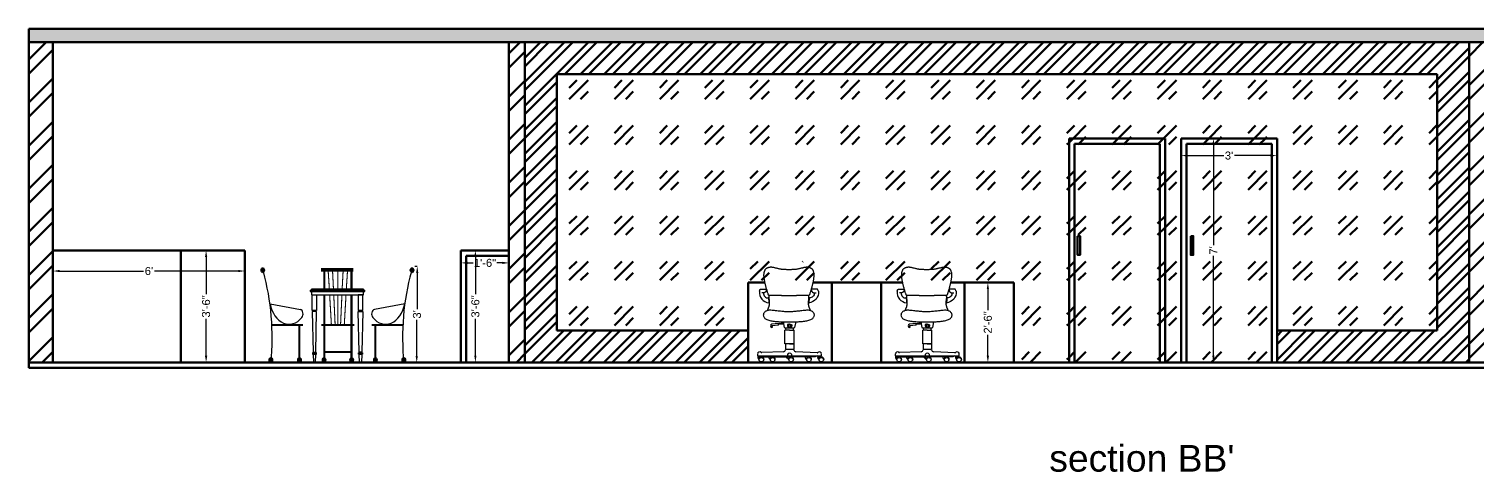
# Model space of a CAD drawing. Header units: inches. Extents: x 2702 to 16065, y 1501 to 3657.
# Drawn here: x 8656 to 9199, y 2440 to 2606 of the extents above; entities that cross this region are included whole.
import ezdxf

# ---------------------------------------------------------------- set-up
doc = ezdxf.new("R2010")
doc.units = ezdxf.units.IN
doc.layers.add('NETMANH', color=44, linetype='Continuous')
doc.styles.get("Standard").update_dxf_attribs({"font": 'arial.ttf'})
doc.dimstyles.new('ISO-25', dxfattribs={"dimtxt": 3, "dimasz": 2.5, "dimexe": 0, "dimexo": 0.625, "dimtad": 0, "dimlunit": 4, "dimtxsty": 'Standard', "dimcen": 2.5, "dimadec": 0, "dimazin": 0, "dimtfac": 1, "dimtmove": 0, "dimatfit": 3, "dimfxl": 1, "dimarcsym": 0})

# ---------------------------------------------------------------- blocks, each defined once
blk = doc.blocks.new('ban750 h700')
for points in [[(-699, 878, 1), (-746, 878, 1)], [(1343, 878, 1), (1296, 878, 1)], [(-587, 24, 1), (-634, 24, 1)], [(-197, 24, 1), (-244, 24, 1)], [(140, 24, 1), (94, 24, 1)], [(517, 24, 1), (471, 24, 1)], [(841, 24, 1), (794, 24, 1)], [(1231, 24, 1), (1184, 24, 1)]]:
    blk.add_hatch(color=256).paths.add_polyline_path(points)
blk.add_line((-45, 495), (15, 495))
at = {"const_width": 20}
for points in [[(-713, 865, -0.13137), (-610, 0)], [(1310, 865, 0.13137), (1207, 0)], [(-622, 559), (-207, 504, -0.647483), (-185, 429, -0.546119), (-622, 559)], [(1219, 559), (804, 504, 0.647483), (782, 429, 0.546119), (1219, 559)]]:
    blk.add_lwpolyline(points, format="xyb", dxfattribs=at)
for points, const_width in [([(517, 882), (77, 882)], 35), ([(119, 700), (119, 900)], 20), ([(172, 882), (189, 700)], 10), ([(232, 882), (245, 700)], 10), ([(305, 700), (305, 882)], 10), ([(378, 882), (364, 700)], 10), ([(438, 882), (421, 700)], 10), ([(492, 700), (492, 900)], 20), ([(119, 357), (119, 645)], 20), ([(193, 645), (217, 357)], 10), ([(249, 645), (268, 357)], 10), ([(305, 357), (305, 645)], 10), ([(361, 645), (342, 357)], 10), ([(417, 645), (393, 357)], 10), ([(492, 357), (492, 645)], 20), ([(-596, 357), (-169, 357)], 20), ([(-221, 357), (-221, 0)], 20), ([(530, 357), (80, 357)], 20), ([(119, 357), (119, 0)], 20), ([(492, 357), (492, 0)], 20), ([(1193, 357), (766, 357)], 20), ([(818, 357), (818, 0)], 20), ([(492, 100), (119, 100)], 20)]:
    blk.add_lwpolyline(points, dxfattribs=dict(const_width=const_width))
for points in [[(-75, 684), (-75, 675), (675, 675), (675, 684), (-75, 684), (-50, 695), (-50, 695), (-50, 695), (-50, 700), (650, 700), (650, 695), (650, 695), (650, 695), (675, 684)], [(-55, 675), (-55, 645), (655, 645), (655, 675)]]:
    blk.add_lwpolyline(points)
for points in [[(-45, 645), (15, 645), (15, 495), (-45, 495)], [(645, 645), (585, 645), (585, 495), (645, 495)], [(3, 98), (15, 485), (-45, 485), (-33, 98)], [(597, 98), (585, 485), (645, 485), (633, 98)], [(13, 91), (-43, 91), (-43, 79), (13, 79)], [(2, 79), (-32, 79), (-30, 0), (0, 0)], [(587, 91), (643, 91), (643, 79), (587, 79)], [(598, 79), (632, 79), (630, 0), (600, 0)]]:
    blk.add_lwpolyline(points, close=True)
for centre in [(-722, 878), (1319, 878), (-610, 24), (-220, 24), (117, 24), (494, 24), (818, 24), (1207, 24)]:
    blk.add_circle(centre, 23.3)
at = {"layer": 'NETMANH'}
blk.add_line((650, 695), (-50, 695), dxfattribs=at)
for points in [[(-35, 495), (5, 495), (5, 485), (-35, 485)], [(635, 495), (595, 495), (595, 485), (635, 485)], [(-29, 98), (-1, 98), (-1, 91), (-29, 91)], [(629, 98), (601, 98), (601, 91), (629, 91)]]:
    blk.add_lwpolyline(points, close=True, dxfattribs=at)
blk = doc.blocks.new('*D177')
at = {"color": 0, "lineweight": -2, "transparency": 16777216}
for p, q in [((8713.71, 2522.83), (8722.51, 2522.83)), ((8722.51, 2520.33), (8722.51, 2506.44)), ((8722.51, 2483.33), (8722.51, 2497.22)), ((8713.71, 2480.83), (8722.51, 2480.83))]:
    blk.add_line(p, q, dxfattribs=at)
at = {"color": 0, "transparency": 16777216}
for points in [[(8722.09, 2520.33), (8722.93, 2520.33), (8722.51, 2522.83)], [(8722.09, 2483.33), (8722.93, 2483.33), (8722.51, 2480.83)]]:
    blk.add_solid(points, dxfattribs=at)
at = {"layer": 'Defpoints', "color": 0, "transparency": 16777216}
for p in [(8713.08, 2522.83), (8713.08, 2480.83), (8722.51, 2480.83)]:
    blk.add_point(p, dxfattribs=at)
at = {"color": 0, "transparency": 16777216, "insert": (8722.51, 2501.83), "char_height": 3, "attachment_point": 5, "rotation": 90}
blk.add_mtext('3\'-6"', dxfattribs=at)
blk = doc.blocks.new('*D178')
at = {"color": 0, "lineweight": -2, "transparency": 16777216}
for p, q in [((8818.71, 2522.83), (8823.48, 2522.83)), ((8823.48, 2520.33), (8823.48, 2506.44)), ((8823.48, 2483.33), (8823.48, 2497.22)), ((8818.71, 2480.83), (8823.48, 2480.83))]:
    blk.add_line(p, q, dxfattribs=at)
at = {"color": 0, "transparency": 16777216}
for points in [[(8823.07, 2520.33), (8823.9, 2520.33), (8823.48, 2522.83)], [(8823.07, 2483.33), (8823.9, 2483.33), (8823.48, 2480.83)]]:
    blk.add_solid(points, dxfattribs=at)
at = {"layer": 'Defpoints', "color": 0, "transparency": 16777216}
for p in [(8818.08, 2522.83), (8818.08, 2480.83), (8823.48, 2480.83)]:
    blk.add_point(p, dxfattribs=at)
at = {"color": 0, "transparency": 16777216, "insert": (8823.48, 2501.83), "char_height": 3, "attachment_point": 5, "rotation": 90}
blk.add_mtext('3\'-6"', dxfattribs=at)
blk = doc.blocks.new('*D179')
at = {"color": 0, "lineweight": -2, "transparency": 16777216}
for p, q in [((8818.08, 2522.2), (8818.08, 2518.15)), ((8836.08, 2522.2), (8836.08, 2518.15)), ((8820.58, 2518.15), (8822.61, 2518.15)), ((8833.58, 2518.15), (8831.55, 2518.15))]:
    blk.add_line(p, q, dxfattribs=at)
at = {"color": 0, "transparency": 16777216}
for points in [[(8820.58, 2518.57), (8820.58, 2517.74), (8818.08, 2518.15)], [(8833.58, 2518.57), (8833.58, 2517.74), (8836.08, 2518.15)]]:
    blk.add_solid(points, dxfattribs=at)
at = {"layer": 'Defpoints', "color": 0, "transparency": 16777216}
for p in [(8818.08, 2522.83), (8836.08, 2522.83), (8836.08, 2518.15)]:
    blk.add_point(p, dxfattribs=at)
at = {"color": 0, "transparency": 16777216, "insert": (8827.08, 2518.15), "char_height": 3, "attachment_point": 5}
blk.add_mtext('1\'-6"', dxfattribs=at)
blk = doc.blocks.new('*D180')
at = {"color": 0, "lineweight": -2, "transparency": 16777216}
for p, q in [((9024.75, 2510.83), (9015.65, 2510.83)), ((9015.65, 2508.33), (9015.65, 2500.46)), ((9015.65, 2483.33), (9015.65, 2491.19)), ((9024.75, 2480.83), (9015.65, 2480.83))]:
    blk.add_line(p, q, dxfattribs=at)
at = {"color": 0, "transparency": 16777216}
for points in [[(9015.23, 2508.33), (9016.06, 2508.33), (9015.65, 2510.83)], [(9015.23, 2483.33), (9016.06, 2483.33), (9015.65, 2480.83)]]:
    blk.add_solid(points, dxfattribs=at)
at = {"layer": 'Defpoints', "color": 0, "transparency": 16777216}
for p in [(9025.38, 2510.83), (9015.65, 2480.83), (9025.38, 2480.83)]:
    blk.add_point(p, dxfattribs=at)
at = {"color": 0, "transparency": 16777216, "insert": (9015.65, 2495.83), "char_height": 3, "attachment_point": 5, "rotation": 90}
blk.add_mtext('2\'-6"', dxfattribs=at)
blk = doc.blocks.new('*D182')
at = {"color": 0, "lineweight": -2, "transparency": 16777216}
for p, q in [((8665.08, 2522.2), (8665.08, 2515.1)), ((8737.08, 2522.2), (8737.08, 2515.1)), ((8667.58, 2515.1), (8699.07, 2515.1)), ((8734.58, 2515.1), (8703.1, 2515.1))]:
    blk.add_line(p, q, dxfattribs=at)
at = {"color": 0, "transparency": 16777216}
for points in [[(8667.58, 2515.52), (8667.58, 2514.69), (8665.08, 2515.1)], [(8734.58, 2515.52), (8734.58, 2514.69), (8737.08, 2515.1)]]:
    blk.add_solid(points, dxfattribs=at)
at = {"layer": 'Defpoints', "color": 0, "transparency": 16777216}
for p in [(8665.08, 2522.83), (8737.08, 2522.83), (8737.08, 2515.1)]:
    blk.add_point(p, dxfattribs=at)
at = {"color": 0, "transparency": 16777216, "insert": (8701.08, 2515.1), "char_height": 3, "attachment_point": 5}
blk.add_mtext("6'", dxfattribs=at)
blk = doc.blocks.new('*D183')
at = {"color": 0, "lineweight": -2, "transparency": 16777216}
for p, q in [((8800.72, 2516.91), (8801.69, 2516.9)), ((8801.67, 2514.4), (8801.59, 2500.85)), ((8801.49, 2483.29), (8801.57, 2496.84)), ((8800.51, 2480.79), (8801.47, 2480.79))]:
    blk.add_line(p, q, dxfattribs=at)
at = {"color": 0, "transparency": 16777216}
for points in [[(8801.26, 2514.4), (8802.09, 2514.4), (8801.69, 2516.9)], [(8801.07, 2483.29), (8801.91, 2483.28), (8801.47, 2480.79)]]:
    blk.add_solid(points, dxfattribs=at)
at = {"layer": 'Defpoints', "color": 0, "transparency": 16777216}
for p in [(8800.1, 2516.91), (8799.88, 2480.8), (8801.47, 2480.79)]:
    blk.add_point(p, dxfattribs=at)
at = {"color": 0, "transparency": 16777216, "insert": (8801.58, 2498.84), "char_height": 3, "attachment_point": 5, "rotation": 89.6588}
blk.add_mtext("3'", dxfattribs=at)
blk = doc.blocks.new('*D187')
at = {"color": 0, "lineweight": -2, "transparency": 16777216}
for p, q in [((9088.71, 2564.83), (9100.23, 2564.83)), ((9100.23, 2562.33), (9100.23, 2524.82)), ((9100.23, 2483.33), (9100.23, 2520.83)), ((9088.71, 2480.83), (9100.23, 2480.83))]:
    blk.add_line(p, q, dxfattribs=at)
at = {"color": 0, "transparency": 16777216}
for points in [[(9099.81, 2562.33), (9100.64, 2562.33), (9100.23, 2564.83)], [(9099.81, 2483.33), (9100.64, 2483.33), (9100.23, 2480.83)]]:
    blk.add_solid(points, dxfattribs=at)
at = {"layer": 'Defpoints', "color": 0, "transparency": 16777216}
for p in [(9088.08, 2564.83), (9088.08, 2480.83), (9100.23, 2480.83)]:
    blk.add_point(p, dxfattribs=at)
at = {"color": 0, "transparency": 16777216, "insert": (9100.23, 2522.83), "char_height": 3, "attachment_point": 5, "rotation": 90}
blk.add_mtext("7'", dxfattribs=at)
blk = doc.blocks.new('*D188')
at = {"color": 0, "lineweight": -2, "transparency": 16777216}
for p, q in [((9088.08, 2564.2), (9088.08, 2558.37)), ((9124.08, 2564.2), (9124.08, 2558.37)), ((9090.58, 2558.37), (9104.08, 2558.37)), ((9121.58, 2558.37), (9108.09, 2558.37))]:
    blk.add_line(p, q, dxfattribs=at)
at = {"color": 0, "transparency": 16777216}
for points in [[(9090.58, 2558.79), (9090.58, 2557.96), (9088.08, 2558.37)], [(9121.58, 2558.79), (9121.58, 2557.96), (9124.08, 2558.37)]]:
    blk.add_solid(points, dxfattribs=at)
at = {"layer": 'Defpoints', "color": 0, "transparency": 16777216}
for p in [(9088.08, 2564.83), (9124.08, 2564.83), (9124.08, 2558.37)]:
    blk.add_point(p, dxfattribs=at)
at = {"color": 0, "transparency": 16777216, "insert": (9106.08, 2558.37), "char_height": 3, "attachment_point": 5}
blk.add_mtext("3'", dxfattribs=at)
blk = doc.blocks.new('office chair back elevation')
at = {"color": 7}
for p, q in [((-1.3, -42.6), (-1.6, -43)), ((-1, -42.2), (-1.3, -42.6)), ((-0.6, -41.8), (-1, -42.2)), ((-0.2, -41.4), (-0.6, -41.8)), ((0.3, -41.1), (-0.2, -41.4)), ((0.9, -40.9), (0.3, -41.1)), ((1.5, -40.6), (0.9, -40.9)), ((2.1, -40.5), (1.5, -40.6)), ((2.9, -40.3), (2.1, -40.5)), ((3.7, -40.2), (2.9, -40.3)), ((4.6, -40.2), (3.7, -40.2)), ((5.5, -40.2), (4.6, -40.2)), ((6.6, -40.3), (5.5, -40.2)), ((7.7, -40.4), (6.6, -40.3)), ((8.9, -40.5), (7.7, -40.4)), ((10.1, -40.6), (8.9, -40.5)), ((11.4, -40.8), (10.1, -40.6)), ((12.6, -41), (11.4, -40.8)), ((13.9, -41.1), (12.6, -41)), ((15, -41.2), (13.9, -41.1)), ((16.2, -41.4), (15, -41.2)), ((17.2, -41.5), (16.2, -41.4)), ((18.3, -41.5), (17.2, -41.5)), ((19.3, -41.6), (18.3, -41.5)), ((20.3, -41.6), (19.3, -41.6)), ((21.2, -41.7), (20.3, -41.6)), ((22.1, -41.7), (21.2, -41.7)), ((23.1, -41.7), (22.1, -41.7)), ((24, -41.7), (23.1, -41.7)), ((24.9, -41.7), (24, -41.7)), ((25.9, -41.6), (24.9, -41.7)), ((26.8, -41.6), (25.9, -41.6)), ((27.8, -41.5), (26.8, -41.6)), ((28.9, -41.5), (27.8, -41.5)), ((30, -41.4), (28.9, -41.5)), ((31.1, -41.2), (30, -41.4)), ((32.3, -41.1), (31.1, -41.2)), ((33.5, -41), (32.3, -41.1)), ((34.7, -40.8), (33.5, -41)), ((36, -40.6), (34.7, -40.8)), ((37.2, -40.5), (36, -40.6)), ((38.4, -40.4), (37.2, -40.5)), ((39.5, -40.3), (38.4, -40.4)), ((40.6, -40.2), (39.5, -40.3)), ((41.6, -40.2), (40.6, -40.2)), ((42.5, -40.2), (41.6, -40.2)), ((43.3, -40.3), (42.5, -40.2)), ((44, -40.5), (43.3, -40.3)), ((44.7, -40.6), (44, -40.5)), ((45.3, -40.9), (44.7, -40.6)), ((45.8, -41.1), (45.3, -40.9)), ((46.3, -41.4), (45.8, -41.1)), ((46.7, -41.8), (46.3, -41.4)), ((47.1, -42.2), (46.7, -41.8)), ((47.5, -42.6), (47.1, -42.2)), ((47.7, -43), (47.5, -42.6)), ((-2, -44.5), (-2.1, -45)), ((-2.1, -45), (-2, -45.6)), ((-1.8, -43.5), (-2, -44)), ((-2, -44), (-2, -44.5)), ((-2, -45.6), (-1.9, -46.1)), ((-1.9, -46.1), (-1.6, -46.6)), ((-1.6, -43), (-1.8, -43.5)), ((-1.6, -46.6), (-1.3, -47.1)), ((-1.3, -47.1), (-0.9, -47.6)), ((-0.9, -47.6), (-0.5, -48.1)), ((-0.5, -48.1), (0.1, -48.5)), ((0.1, -48.5), (0.8, -48.9)), ((0.8, -48.9), (1.5, -49.3)), ((1.5, -49.3), (2.4, -49.6)), ((2.4, -49.6), (3.3, -49.9)), ((3.3, -49.9), (4.3, -50.2)), ((4.3, -50.2), (5.3, -50.4)), ((5.3, -50.4), (6.3, -50.6)), ((6.3, -50.6), (7.4, -50.8)), ((7.4, -50.8), (8.5, -51)), ((8.5, -51), (9.6, -51.1)), ((9.6, -51.1), (10.6, -51.2)), ((10.6, -51.2), (11.7, -51.3)), ((11.7, -51.3), (12.7, -51.3)), ((12.7, -51.3), (13.7, -51.4)), ((18.1, -53), (12.8, -53.5)), ((18.2, -53.7), (13, -54.2)), ((13.7, -51.4), (14.7, -51.4)), ((14.7, -51.4), (15.7, -51.4)), ((15.7, -51.4), (16.6, -51.5)), ((16.6, -51.5), (17.5, -51.5)), ((17.5, -51.5), (18.3, -51.5)), ((18.3, -51.5), (19.2, -51.5)), ((19.2, -51.5), (20, -51.5)), ((20, -51.5), (20.8, -51.5)), ((20.8, -51.5), (21.5, -51.5)), ((21.5, -51.5), (22.3, -51.5)), ((22.3, -51.5), (23.1, -51.5)), ((23, -54.5), (23, -57.2)), ((23.1, -51.5), (23.8, -51.5)), ((23.8, -51.5), (24.6, -51.5)), ((24.6, -51.5), (25.4, -51.5)), ((24.7, -54.5), (24.7, -57.2)), ((25.4, -51.5), (26.2, -51.5)), ((26.2, -51.5), (27, -51.5)), ((27, -51.5), (27.8, -51.5)), ((27.8, -51.5), (28.6, -51.5)), ((28.6, -51.5), (29.5, -51.5)), ((29.5, -51.5), (30.5, -51.4)), ((30.5, -51.4), (31.4, -51.4)), ((31.4, -51.4), (32.4, -51.4)), ((32.4, -51.4), (33.4, -51.3)), ((33.4, -51.3), (34.5, -51.3)), ((34.5, -51.3), (35.5, -51.2)), ((35.5, -51.2), (36.6, -51.1)), ((36.6, -51.1), (37.6, -51)), ((37.6, -51), (38.7, -50.8)), ((38.7, -50.8), (39.8, -50.6)), ((39.8, -50.6), (40.8, -50.4)), ((40.8, -50.4), (41.9, -50.2)), ((41.9, -50.2), (42.8, -49.9)), ((42.8, -49.9), (43.7, -49.6)), ((43.7, -49.6), (44.6, -49.3)), ((44.6, -49.3), (45.4, -48.9)), ((45.4, -48.9), (46, -48.5)), ((46, -48.5), (46.6, -48.1)), ((46.6, -48.1), (47.1, -47.6)), ((47.1, -47.6), (47.5, -47.1)), ((47.5, -47.1), (47.8, -46.6)), ((47.9, -43.5), (47.7, -43)), ((47.8, -46.6), (48, -46.1)), ((48.1, -44), (47.9, -43.5)), ((48, -46.1), (48.1, -45.6)), ((48.2, -44.5), (48.1, -44)), ((48.1, -45.6), (48.2, -45)), ((48.2, -45), (48.2, -44.5)), ((23.8, -59.6), (19.3, -59.6)), ((19.3, -73.2), (19.3, -59.6)), ((23.8, -59.6), (28.4, -59.6)), ((28.4, -73.2), (28.4, -59.6)), ((-7.7, -83.2), (-7.7, -85.1)), ((-7.7, -85.1), (23.8, -85.1)), ((-6.4, -86), (-6.4, -85.1)), ((-5.2, -86), (-5.2, -85.1)), ((17.7, -81), (-3.5, -81.8)), ((23.8, -73.2), (19.3, -73.2)), ((19.7, -73.2), (19.7, -78.9)), ((22.9, -85.1), (22.9, -86)), ((23.8, -73.2), (28.4, -73.2)), ((27.5, -73.2), (23.8, -73.2)), ((26.7, -86.5), (26.7, -85.1)), ((27.4, -78.9), (27.9, -78.9)), ((27.9, -73.2), (27.9, -78.9)), ((50.9, -82), (30.1, -81)), ((52.5, -86), (52.5, -85.1)), ((55.3, -85.1), (55.3, -83.2)), ((-7.6, -86), (-7.2, -86)), ((-7.2, -86), (-4.1, -86)), ((-4.1, -86), (-4.1, -86.1)), ((-1.3, -88.8), (-1.8, -88.8)), ((6.7, -86.1), (6.7, -85.9)), ((9.2, -88.8), (9.8, -88.8)), ((22.2, -86), (21.7, -86)), ((27.5, -88.8), (28, -88.8)), ((44.9, -88.8), (45.5, -88.8)), ((51.4, -86), (51.8, -86)), ((57.7, -88.8), (57.2, -88.8))]:
    blk.add_line(p, q, dxfattribs=at)
for points in [[(3.7, -25.8), (3.5, -25.7), (3.4, -25.5), (3.2, -25.3), (3.1, -25.1), (3, -24.9), (2.9, -24.6), (2.7, -24.2), (2.6, -23.8), (2.4, -23.3), (2.2, -22.7), (2, -22), (1.8, -21.4), (1.6, -20.6), (1.4, -19.9), (1.2, -19.1), (0.9, -18.4), (0.7, -17.6), (0.5, -16.9), (0.4, -16.2), (0.2, -15.5), (0, -14.8), (-0.1, -14.1), (-0.3, -13.4), (-0.4, -12.7), (-0.6, -12.1), (-0.7, -11.4), (-0.8, -10.8), (-0.9, -10.1), (-1, -9.5), (-1.1, -8.9), (-1.2, -8.3), (-1.3, -7.7), (-1.3, -7.1), (-1.4, -6.6), (-1.4, -6), (-1.4, -5.4), (-1.4, -4.9), (-1.3, -4.4), (-1.3, -3.9), (-1.2, -3.5), (-1.1, -3), (-1.1, -2.6), (-0.9, -2.2), (-0.8, -1.8), (-0.7, -1.5), (-0.6, -1.2), (-0.5, -0.9), (-0.3, -0.6), (-0.2, -0.3), (-0.1, -0.1), (0.1, 0.1), (0.2, 0.3), (0.3, 0.5), (0.5, 0.6), (0.7, 0.8), (0.9, 1), (1.1, 1.1), (1.3, 1.3), (1.5, 1.4), (1.8, 1.6), (2.1, 1.7), (2.4, 1.8), (2.7, 1.9), (3, 2), (3.3, 2.1), (3.6, 2.2), (4, 2.3), (4.3, 2.3), (4.6, 2.3), (5, 2.4), (5.3, 2.4), (5.7, 2.4), (6.1, 2.4), (6.4, 2.3), (6.8, 2.3), (7.2, 2.2), (7.6, 2.2), (8, 2.1), (8.5, 2), (9, 1.9), (9.5, 1.7), (10.1, 1.6), (10.7, 1.5), (11.4, 1.3), (12, 1.2), (12.6, 1), (13.3, 0.9), (13.9, 0.7), (14.5, 0.6), (15.1, 0.5), (15.6, 0.4), (16.2, 0.4), (16.7, 0.3), (17.2, 0.3), (17.8, 0.2), (18.3, 0.2), (18.9, 0.1), (19.5, 0.1), (20.1, 0.1), (20.7, 0), (21.3, 0), (21.9, 0), (22.5, 0), (23.2, 0), (23.8, 0), (24.4, 0), (25, 0), (25.6, 0), (26.2, 0.1), (26.8, 0.1), (27.4, 0.1), (28, 0.2), (28.5, 0.2), (29.1, 0.3), (29.6, 0.3), (30.1, 0.4), (30.7, 0.4), (31.2, 0.5), (31.8, 0.6), (32.4, 0.7), (33, 0.9), (33.7, 1), (34.3, 1.2), (34.9, 1.3), (35.6, 1.5), (36.2, 1.6), (36.8, 1.7), (37.3, 1.9), (37.8, 2), (38.3, 2.1), (38.7, 2.2), (39.1, 2.2), (39.5, 2.3), (39.9, 2.3), (40.3, 2.4), (40.6, 2.4), (41, 2.4), (41.3, 2.4), (41.7, 2.3), (42, 2.3), (42.4, 2.3), (42.7, 2.2), (43, 2.1), (43.3, 2), (43.6, 1.9), (43.9, 1.8), (44.2, 1.7), (44.5, 1.6), (44.8, 1.4), (45, 1.3), (45.2, 1.1), (45.4, 1), (45.6, 0.8), (45.8, 0.6), (46, 0.5), (46.1, 0.3), (46.2, 0.1), (46.4, -0.1), (46.5, -0.3), (46.6, -0.6), (46.8, -0.9), (46.9, -1.2), (47, -1.5), (47.1, -1.8), (47.3, -2.2), (47.4, -2.6), (47.5, -3), (47.5, -3.5), (47.6, -3.9), (47.6, -4.4), (47.7, -4.9), (47.7, -5.4), (47.7, -6), (47.7, -6.6), (47.6, -7.1), (47.6, -7.7), (47.5, -8.3), (47.4, -8.9), (47.3, -9.5), (47.2, -10.1), (47.1, -10.8), (47, -11.4), (46.9, -12.1), (46.7, -12.7), (46.6, -13.4), (46.4, -14.1), (46.3, -14.8), (46.1, -15.5), (45.9, -16.2), (45.8, -16.9), (45.6, -17.6), (45.4, -18.4), (45.2, -19.1), (44.9, -19.9), (44.7, -20.6), (44.5, -21.4), (44.3, -22), (44.1, -22.7), (43.9, -23.3), (43.7, -23.8), (43.6, -24.2), (43.4, -24.6), (43.3, -24.9), (43.2, -25.1), (43.1, -25.3), (42.9, -25.5), (42.8, -25.7), (42.6, -25.8)], [(-5.9, -21.5), (-5.7, -21), (-5.6, -20.6), (-5.4, -20.2), (-5.3, -20), (-5.2, -19.8), (-5.1, -19.7), (-5, -19.6), (-5, -19.5), (-4.9, -19.4), (-4.8, -19.4), (-4.7, -19.4), (-4.5, -19.3), (-4.3, -19.3), (-4.1, -19.3), (-3.9, -19.3), (-3.6, -19.3), (-3.2, -19.3), (-2.8, -19.3), (-2.4, -19.3), (-1.9, -19.3), (-1.5, -19.3), (-1, -19.3), (-0.6, -19.4), (-0.3, -19.4), (0, -19.4), (0.3, -19.4), (0.5, -19.5), (0.6, -19.5), (0.7, -19.6), (0.8, -19.6), (0.9, -19.7), (0.9, -19.8), (1, -19.8), (1, -19.9), (1, -20), (1, -20.1), (1, -20.2), (1, -20.4), (1, -20.5), (0.9, -20.7), (0.9, -20.8), (0.8, -21), (0.7, -21.2), (0.7, -21.4), (0.6, -21.5), (0.5, -21.7), (0.4, -21.9), (0.2, -22.1), (0.1, -22.2), (0, -22.3), (-0.1, -22.4), (-0.3, -22.5), (-0.4, -22.6), (-0.6, -22.7), (-0.7, -22.8), (-0.9, -22.8), (-1.1, -22.9), (-1.3, -23), (-1.5, -23.1), (-1.8, -23.1), (-2.1, -23.1), (-2.5, -23.1), (-3, -23.1), (-3.6, -23)], [(44.4, -40.4), (44.3, -40), (44.1, -39.7), (44, -39.3), (43.9, -39), (43.7, -38.6), (43.6, -38.3), (43.5, -38.1), (43.4, -37.8), (43.3, -37.6), (43.2, -37.4), (43.2, -37.3), (43.1, -37.1), (43.1, -37), (43.1, -36.9), (43, -36.8), (43, -36.7), (43, -36.6), (42.9, -36.5), (42.9, -36.4), (42.9, -36.3), (42.9, -36.2), (42.8, -36.2), (42.8, -36.1), (42.8, -36), (42.8, -35.9), (42.8, -35.8), (42.7, -35.7), (42.7, -35.7), (42.7, -35.6), (42.7, -35.5), (42.7, -35.4), (42.6, -35.4), (42.6, -35.3), (42.6, -35.2), (42.6, -35.1), (42.6, -35.1), (42.6, -35), (42.6, -34.9), (42.6, -34.9), (42.5, -34.8), (42.5, -34.7), (42.5, -34.7), (42.5, -34.6), (42.5, -34.5), (42.5, -34.5), (42.5, -34.4), (42.5, -34.4), (42.5, -34.3), (42.5, -34.2), (42.5, -34.2), (42.5, -34.1), (42.5, -34), (42.5, -34), (42.4, -33.9), (42.4, -33.9), (42.4, -33.8), (42.4, -33.8), (42.4, -33.7), (42.4, -33.6), (42.4, -33.6), (42.4, -33.5), (42.4, -33.5), (42.4, -33.4), (42.4, -33.3), (42.4, -33.3), (42.4, -33.2), (42.4, -33.2), (42.4, -33.1), (42.4, -33.1), (42.4, -33), (42.4, -33), (42.4, -32.9), (42.4, -32.8), (42.4, -32.8), (42.4, -32.7), (42.4, -32.7), (42.4, -32.6), (42.4, -32.6), (42.4, -32.5), (42.4, -32.5), (42.4, -32.4), (42.4, -32.4), (42.4, -32.3), (42.4, -32.2), (42.4, -32.2), (42.4, -32.1), (42.4, -32.1), (42.4, -32), (42.5, -32), (42.5, -31.9), (42.5, -31.9), (42.5, -31.8), (42.5, -31.8), (42.5, -31.7), (42.5, -31.7), (42.5, -31.6), (42.5, -31.6), (42.5, -31.5), (42.5, -31.5), (42.5, -31.4), (42.5, -31.4), (42.5, -31.3), (42.5, -31.3), (42.5, -31.2), (42.5, -31.2), (42.5, -31.1), (42.5, -31.1), (42.5, -31), (42.5, -31), (42.5, -30.9), (42.6, -30.9), (42.6, -30.8), (42.6, -30.8), (42.6, -30.7), (42.6, -30.7), (42.6, -30.6), (42.6, -30.6), (42.6, -30.5), (42.6, -30.5), (42.6, -30.4), (42.6, -30.4), (42.6, -30.3), (42.6, -30.3), (42.6, -30.2), (42.6, -30.2), (42.6, -30.1), (42.6, -30.1), (42.7, -30.1), (42.7, -30), (42.7, -30), (42.7, -29.9), (42.7, -29.9), (42.7, -29.8), (42.7, -29.8), (42.7, -29.7), (42.7, -29.7), (42.7, -29.7), (42.7, -29.6), (42.7, -29.6), (42.7, -29.5), (42.7, -29.5), (42.7, -29.4), (42.7, -29.4), (42.7, -29.3), (42.8, -29.3), (42.8, -29.3), (42.8, -29.2), (42.8, -29.2), (42.8, -29.1), (42.8, -29.1), (42.8, -29), (42.8, -29), (42.8, -29), (42.8, -28.9), (42.8, -28.9), (42.8, -28.8), (42.8, -28.8), (42.8, -28.8), (42.8, -28.7), (42.8, -28.7), (42.8, -28.6), (42.8, -28.6), (42.8, -28.6), (42.8, -28.5), (42.8, -28.5), (42.9, -28.4), (42.9, -28.4), (42.9, -28.4), (42.9, -28.3), (42.9, -28.3), (42.9, -28.3), (42.9, -28.2), (42.9, -28.2), (42.9, -28.1), (42.9, -28.1), (42.9, -28.1), (42.9, -28), (42.9, -28), (42.9, -28), (42.9, -27.9), (42.9, -27.9), (42.9, -27.8), (42.9, -27.8), (42.9, -27.8), (42.9, -27.7), (42.9, -27.7), (42.9, -27.7), (42.9, -27.6), (42.9, -27.6), (42.9, -27.6), (42.9, -27.5), (42.9, -27.5), (42.9, -27.5), (42.9, -27.4), (42.9, -27.4), (42.9, -27.4), (42.9, -27.3), (42.9, -27.3), (42.9, -27.3), (42.9, -27.2), (42.9, -27.2), (42.9, -27.2), (42.9, -27.2), (42.9, -27.1), (42.9, -27.1), (42.9, -27.1), (42.9, -27), (42.9, -27), (42.9, -27), (42.9, -26.9), (42.9, -26.9), (42.9, -26.9), (42.9, -26.9), (42.9, -26.8), (42.9, -26.8), (42.9, -26.8), (42.9, -26.8), (42.9, -26.7), (42.9, -26.7), (42.9, -26.7), (42.8, -26.7), (42.8, -26.6), (42.8, -26.6), (42.8, -26.6), (42.8, -26.6), (42.8, -26.5), (42.8, -26.5), (42.8, -26.5), (42.8, -26.5), (42.8, -26.4), (42.8, -26.4), (42.8, -26.4), (42.8, -26.4), (42.8, -26.4), (42.8, -26.3), (42.8, -26.3), (42.8, -26.3), (42.8, -26.3), (42.8, -26.3), (42.8, -26.2), (42.8, -26.2), (42.8, -26.2), (42.8, -26.2), (42.8, -26.2), (42.8, -26.2), (42.8, -26.1), (42.8, -26.1), (42.8, -26.1), (42.8, -26.1), (42.7, -26.1), (42.7, -26.1), (42.7, -26.1), (42.7, -26), (42.7, -26), (42.7, -26), (42.7, -26), (42.7, -26), (42.7, -26), (42.7, -26), (42.7, -26), (42.7, -25.9), (42.7, -25.9), (42.7, -25.9), (42.7, -25.9), (42.7, -25.9), (42.7, -25.9), (42.7, -25.9), (42.7, -25.9), (42.7, -25.9), (42.6, -25.9), (42.6, -25.9), (42.6, -25.9), (42.6, -25.8), (42.6, -25.8), (42.6, -25.8), (42.6, -25.8), (42.6, -25.8), (42.6, -25.8), (42.5, -25.8), (42.5, -25.8), (42.5, -25.8), (42.5, -25.8), (42.5, -25.8), (42.5, -25.8), (42.4, -25.8), (42.4, -25.8), (42.4, -25.8), (42.4, -25.8), (42.4, -25.8), (42.3, -25.8), (42.3, -25.8), (42.3, -25.8), (42.3, -25.8), (42.2, -25.7), (42.2, -25.7), (42.2, -25.7), (42.1, -25.7), (42.1, -25.7), (42.1, -25.7), (42, -25.7), (42, -25.7), (42, -25.7), (41.9, -25.7), (41.9, -25.7), (41.8, -25.7), (41.8, -25.7), (41.8, -25.7), (41.7, -25.7), (41.7, -25.7), (41.6, -25.7), (41.6, -25.7), (41.5, -25.7), (41.5, -25.7), (41.4, -25.7), (41.4, -25.7), (41.3, -25.7), (41.2, -25.7), (41.2, -25.7), (41.1, -25.7), (41.1, -25.7), (41, -25.7), (40.9, -25.7), (40.9, -25.7), (40.8, -25.7), (40.7, -25.7), (40.7, -25.7), (40.6, -25.7), (40.5, -25.7), (40.4, -25.7), (40.4, -25.7), (40.3, -25.7), (40.2, -25.7), (40.1, -25.7), (40, -25.6), (39.9, -25.6), (39.9, -25.6), (39.8, -25.6), (39.7, -25.6), (39.6, -25.6), (39.5, -25.6), (39.4, -25.6), (39.3, -25.6), (39.2, -25.6), (39.1, -25.6), (39, -25.6), (38.9, -25.6), (38.8, -25.6), (38.7, -25.6), (38.6, -25.6), (38.5, -25.6), (38.4, -25.6), (38.3, -25.6), (38.2, -25.6), (38.1, -25.6), (38, -25.6), (37.8, -25.6), (37.7, -25.6), (37.6, -25.6), (37.5, -25.6), (37.4, -25.6), (37.3, -25.6), (37.1, -25.6), (37, -25.6), (36.9, -25.6), (36.8, -25.6), (36.6, -25.6), (36.5, -25.6), (36.4, -25.6), (36.3, -25.6), (36.1, -25.6), (36, -25.7), (35.9, -25.7), (35.7, -25.7), (35.6, -25.7), (35.4, -25.7), (35.3, -25.7), (35.2, -25.7), (35, -25.7), (34.9, -25.7), (34.7, -25.7), (34.6, -25.7), (34.4, -25.7), (34.3, -25.7), (34.1, -25.7), (34, -25.7), (33.8, -25.7), (33.7, -25.7), (33.5, -25.7), (33.4, -25.7), (33.2, -25.7), (33.1, -25.8), (32.9, -25.8), (32.7, -25.8), (32.6, -25.8), (32.4, -25.8), (32.2, -25.8), (32.1, -25.8), (31.9, -25.8), (31.7, -25.8), (31.6, -25.8), (31.4, -25.8), (31.2, -25.8), (31, -25.8), (30.9, -25.8), (30.7, -25.8), (30.5, -25.8), (30.3, -25.9), (30.1, -25.9), (29.9, -25.9), (29.7, -25.9), (29.5, -25.9), (29.4, -25.9), (29.2, -25.9), (29, -25.9), (28.8, -25.9), (28.6, -25.9), (28.4, -25.9), (28.2, -25.9), (27.9, -25.9), (27.7, -25.9), (27.5, -25.9), (27.3, -25.9), (27.1, -25.9), (26.9, -25.9), (26.7, -25.9), (26.4, -25.9), (26.2, -25.9), (26, -25.9), (25.8, -25.9), (25.5, -25.9), (25.3, -25.9), (25.1, -25.9), (24.8, -25.9), (24.6, -25.9), (24.4, -25.9), (24.1, -25.9), (23.9, -25.9), (23.6, -25.9), (23.4, -25.9), (23.1, -25.9), (22.9, -25.9), (22.7, -25.9), (22.4, -25.9), (22.2, -25.9), (21.9, -25.9), (21.7, -25.9), (21.4, -25.9), (21.2, -25.9), (21, -25.9), (20.7, -25.9), (20.5, -25.9), (20.3, -25.9), (20.1, -25.9), (19.8, -25.9), (19.6, -25.9), (19.4, -25.9), (19.2, -25.9), (19, -25.9), (18.7, -25.9), (18.5, -25.9), (18.3, -25.9), (18.1, -25.9), (17.9, -25.9), (17.7, -25.9), (17.5, -25.9), (17.3, -25.9), (17.1, -25.9), (16.9, -25.9), (16.7, -25.9), (16.5, -25.9), (16.3, -25.9), (16.1, -25.9), (16, -25.9), (15.8, -25.8), (15.6, -25.8), (15.4, -25.8), (15.2, -25.8), (15.1, -25.8), (14.9, -25.8), (14.7, -25.8), (14.5, -25.8), (14.4, -25.8), (14.2, -25.8), (14, -25.8), (13.9, -25.8), (13.7, -25.8), (13.5, -25.8), (13.4, -25.8), (13.2, -25.8), (13, -25.7), (12.9, -25.7), (12.7, -25.7), (12.6, -25.7), (12.4, -25.7), (12.3, -25.7), (12.1, -25.7), (12, -25.7), (11.8, -25.7), (11.7, -25.7), (11.5, -25.7), (11.4, -25.7), (11.2, -25.7), (11.1, -25.7), (11, -25.7), (10.8, -25.7), (10.7, -25.7), (10.5, -25.7), (10.4, -25.7), (10.3, -25.7), (10.1, -25.6), (10, -25.6), (9.9, -25.6), (9.8, -25.6), (9.6, -25.6), (9.5, -25.6), (9.4, -25.6), (9.3, -25.6), (9.1, -25.6), (9, -25.6), (8.9, -25.6), (8.8, -25.6), (8.7, -25.6), (8.5, -25.6), (8.4, -25.6), (8.3, -25.6), (8.2, -25.6), (8.1, -25.6), (8, -25.6), (7.9, -25.6), (7.8, -25.6), (7.7, -25.6), (7.6, -25.6), (7.4, -25.6), (7.3, -25.6), (7.2, -25.6), (7.1, -25.6), (7.1, -25.6), (7, -25.6), (6.9, -25.6), (6.8, -25.6), (6.7, -25.6), (6.6, -25.6), (6.5, -25.6), (6.4, -25.6), (6.3, -25.6), (6.2, -25.6), (6.2, -25.7), (6.1, -25.7), (6, -25.7), (5.9, -25.7), (5.8, -25.7), (5.8, -25.7), (5.7, -25.7), (5.6, -25.7), (5.5, -25.7), (5.5, -25.7), (5.4, -25.7), (5.3, -25.7), (5.3, -25.7), (5.2, -25.7), (5.1, -25.7), (5.1, -25.7), (5, -25.7), (5, -25.7), (4.9, -25.7), (4.8, -25.7), (4.8, -25.7), (4.7, -25.7), (4.7, -25.7), (4.6, -25.7), (4.6, -25.7), (4.5, -25.7), (4.5, -25.7), (4.5, -25.7), (4.4, -25.7), (4.4, -25.7), (4.3, -25.7), (4.3, -25.7), (4.3, -25.7), (4.2, -25.7), (4.2, -25.7), (4.2, -25.7), (4.1, -25.7), (4.1, -25.7), (4.1, -25.7), (4, -25.7), (4, -25.8), (4, -25.8), (4, -25.8), (3.9, -25.8), (3.9, -25.8), (3.9, -25.8), (3.9, -25.8), (3.8, -25.8), (3.8, -25.8), (3.8, -25.8), (3.8, -25.8), (3.8, -25.8), (3.8, -25.8), (3.7, -25.8), (3.7, -25.8), (3.7, -25.8), (3.7, -25.8), (3.7, -25.8), (3.7, -25.8), (3.7, -25.8), (3.7, -25.8), (3.6, -25.9), (3.6, -25.9), (3.6, -25.9), (3.6, -25.9), (3.6, -25.9), (3.6, -25.9), (3.6, -25.9), (3.6, -25.9), (3.6, -25.9), (3.6, -25.9), (3.6, -25.9), (3.6, -25.9), (3.6, -26), (3.6, -26), (3.5, -26), (3.5, -26), (3.5, -26), (3.5, -26), (3.5, -26), (3.5, -26), (3.5, -26.1), (3.5, -26.1), (3.5, -26.1), (3.5, -26.1), (3.5, -26.1), (3.5, -26.1), (3.5, -26.1), (3.5, -26.2), (3.5, -26.2), (3.5, -26.2), (3.5, -26.2), (3.5, -26.2), (3.5, -26.2), (3.5, -26.3), (3.5, -26.3), (3.5, -26.3), (3.5, -26.3), (3.5, -26.3), (3.5, -26.4), (3.5, -26.4), (3.5, -26.4), (3.4, -26.4), (3.4, -26.4), (3.4, -26.5), (3.4, -26.5), (3.4, -26.5), (3.4, -26.5), (3.4, -26.6), (3.4, -26.6), (3.4, -26.6), (3.4, -26.6), (3.4, -26.7), (3.4, -26.7), (3.4, -26.7), (3.4, -26.7), (3.4, -26.8), (3.4, -26.8), (3.4, -26.8), (3.4, -26.8), (3.4, -26.9), (3.4, -26.9), (3.4, -26.9), (3.4, -26.9), (3.4, -27), (3.4, -27), (3.4, -27), (3.4, -27.1), (3.4, -27.1), (3.4, -27.1), (3.4, -27.2), (3.4, -27.2), (3.4, -27.2), (3.4, -27.2), (3.4, -27.3), (3.4, -27.3), (3.4, -27.3), (3.4, -27.4), (3.4, -27.4), (3.4, -27.4), (3.4, -27.5), (3.4, -27.5), (3.4, -27.5), (3.4, -27.6), (3.4, -27.6), (3.4, -27.6), (3.4, -27.7), (3.4, -27.7), (3.4, -27.7), (3.4, -27.8), (3.4, -27.8), (3.4, -27.8), (3.4, -27.9), (3.4, -27.9), (3.4, -28), (3.4, -28), (3.4, -28), (3.4, -28.1), (3.4, -28.1), (3.4, -28.1), (3.4, -28.2), (3.4, -28.2), (3.4, -28.3), (3.4, -28.3), (3.4, -28.3), (3.4, -28.4), (3.4, -28.4), (3.4, -28.4), (3.4, -28.5), (3.4, -28.5), (3.4, -28.6), (3.4, -28.6), (3.4, -28.6), (3.4, -28.7), (3.4, -28.7), (3.4, -28.8), (3.4, -28.8), (3.5, -28.8), (3.5, -28.9), (3.5, -28.9), (3.5, -29), (3.5, -29), (3.5, -29), (3.5, -29.1), (3.5, -29.1), (3.5, -29.2), (3.5, -29.2), (3.5, -29.3), (3.5, -29.3), (3.5, -29.3), (3.5, -29.4), (3.5, -29.4), (3.5, -29.5), (3.5, -29.5), (3.5, -29.6), (3.6, -29.6), (3.6, -29.7), (3.6, -29.7), (3.6, -29.7), (3.6, -29.8), (3.6, -29.8), (3.6, -29.9), (3.6, -29.9), (3.6, -30), (3.6, -30), (3.6, -30.1), (3.6, -30.1), (3.6, -30.1), (3.6, -30.2), (3.6, -30.2), (3.6, -30.3), (3.6, -30.3), (3.7, -30.4), (3.7, -30.4), (3.7, -30.5), (3.7, -30.5), (3.7, -30.6), (3.7, -30.6), (3.7, -30.7), (3.7, -30.7), (3.7, -30.8), (3.7, -30.8), (3.7, -30.9), (3.7, -30.9), (3.7, -31), (3.7, -31), (3.7, -31.1), (3.7, -31.1), (3.7, -31.2), (3.7, -31.2), (3.8, -31.3), (3.8, -31.3), (3.8, -31.4), (3.8, -31.4), (3.8, -31.5), (3.8, -31.5), (3.8, -31.6), (3.8, -31.6), (3.8, -31.7), (3.8, -31.7), (3.8, -31.8), (3.8, -31.8), (3.8, -31.9), (3.8, -31.9), (3.8, -32), (3.8, -32), (3.8, -32.1), (3.8, -32.1), (3.8, -32.2), (3.8, -32.2), (3.8, -32.3), (3.8, -32.4), (3.8, -32.4), (3.8, -32.5), (3.8, -32.5), (3.8, -32.6), (3.8, -32.6), (3.8, -32.7), (3.8, -32.7), (3.8, -32.8), (3.8, -32.8), (3.8, -32.9), (3.8, -33), (3.8, -33), (3.8, -33.1), (3.8, -33.1), (3.8, -33.2), (3.8, -33.2), (3.8, -33.3), (3.8, -33.3), (3.8, -33.4), (3.8, -33.5), (3.8, -33.5), (3.8, -33.6), (3.8, -33.6), (3.8, -33.7), (3.8, -33.8), (3.8, -33.8), (3.8, -33.9), (3.8, -33.9), (3.8, -34), (3.8, -34), (3.8, -34.1), (3.8, -34.2), (3.8, -34.2), (3.8, -34.3), (3.8, -34.4), (3.8, -34.4), (3.8, -34.5), (3.8, -34.5), (3.7, -34.6), (3.7, -34.7), (3.7, -34.7), (3.7, -34.8), (3.7, -34.9), (3.7, -34.9), (3.7, -35), (3.7, -35.1), (3.7, -35.1), (3.6, -35.2), (3.6, -35.3), (3.6, -35.4), (3.6, -35.4), (3.6, -35.5), (3.6, -35.6), (3.5, -35.7), (3.5, -35.7), (3.5, -35.8), (3.5, -35.9), (3.5, -36), (3.4, -36.1), (3.4, -36.2), (3.4, -36.2), (3.4, -36.3), (3.3, -36.4), (3.3, -36.5), (3.3, -36.6), (3.3, -36.7), (3.2, -36.8), (3.2, -36.9), (3.2, -37), (3.1, -37.1), (3.1, -37.3), (3, -37.4), (2.9, -37.6), (2.9, -37.8), (2.8, -38.1), (2.7, -38.3), (2.5, -38.6), (2.4, -39), (2.3, -39.3), (2.1, -39.6), (2, -40), (1.8, -40.4)], [(3.4, -27.2), (3.2, -27.3), (3.1, -27.5), (3, -27.6), (3, -27.7), (3, -27.8), (3, -27.9), (3, -28), (3, -28.1), (3, -28.3), (3.1, -28.4), (3.1, -28.6), (3.1, -28.8), (3.1, -29), (3.2, -29.2), (3.2, -29.4), (3.2, -29.7), (3.3, -29.9), (3.3, -30.2), (3.3, -30.5), (3.3, -30.7), (3.4, -31), (3.4, -31.2), (3.4, -31.5), (3.5, -31.7), (3.5, -31.9), (3.5, -32.1), (3.5, -32.3), (3.5, -32.4), (3.5, -32.6), (3.5, -32.7), (3.5, -32.8), (3.5, -32.9), (3.5, -33), (3.5, -33.1), (3.5, -33.2), (3.5, -33.3), (3.6, -33.3), (3.6, -33.4), (3.7, -33.5), (3.8, -33.6)], [(42.9, -27.2), (43.1, -27.3), (43.2, -27.4), (43.2, -27.6), (43.3, -27.7), (43.3, -27.8), (43.3, -27.9), (43.3, -28), (43.3, -28.1), (43.2, -28.3), (43.2, -28.4), (43.2, -28.6), (43.2, -28.8), (43.1, -29), (43.1, -29.2), (43.1, -29.4), (43, -29.7), (43, -29.9), (43, -30.2), (42.9, -30.4), (42.9, -30.7), (42.9, -31), (42.9, -31.2), (42.8, -31.5), (42.8, -31.7), (42.8, -31.9), (42.8, -32.1), (42.7, -32.3), (42.7, -32.4), (42.7, -32.5), (42.7, -32.7), (42.7, -32.8), (42.7, -32.9), (42.7, -33), (42.7, -33.1), (42.7, -33.2), (42.7, -33.3), (42.7, -33.3), (42.6, -33.4), (42.5, -33.5), (42.4, -33.6)], [(52.2, -21.5), (52, -21), (51.8, -20.6), (51.7, -20.2), (51.6, -20), (51.5, -19.8), (51.4, -19.6), (51.3, -19.6), (51.2, -19.5), (51.1, -19.4), (51, -19.4), (50.9, -19.3), (50.8, -19.3), (50.6, -19.3), (50.4, -19.3), (50.1, -19.3), (49.8, -19.3), (49.5, -19.3), (49, -19.3), (48.6, -19.3), (48.2, -19.3), (47.7, -19.3), (47.3, -19.3), (46.9, -19.3), (46.5, -19.4), (46.2, -19.4), (46, -19.4), (45.8, -19.5), (45.6, -19.5), (45.5, -19.6), (45.4, -19.6), (45.4, -19.7), (45.3, -19.7), (45.3, -19.8), (45.3, -19.9), (45.2, -20), (45.2, -20.1), (45.2, -20.2), (45.3, -20.4), (45.3, -20.5), (45.3, -20.6), (45.4, -20.8), (45.5, -21), (45.5, -21.2), (45.6, -21.4), (45.7, -21.5), (45.8, -21.7), (45.9, -21.9), (46, -22), (46.1, -22.2), (46.3, -22.3), (46.4, -22.4), (46.5, -22.5), (46.7, -22.6), (46.8, -22.7), (47, -22.8), (47.2, -22.8), (47.3, -22.9), (47.5, -23), (47.8, -23), (48.1, -23.1), (48.4, -23.1), (48.8, -23.1), (49.3, -23.1), (49.9, -23)], [(6.7, -55.2), (12.6, -54.6)], [(23.8, -53.9), (23.6, -53.9), (23.5, -53.9), (23.3, -53.9), (23.2, -53.9), (23.1, -53.9), (22.9, -54), (22.8, -54), (22.7, -54), (22.7, -54.1), (22.6, -54.1), (22.5, -54.1), (22.5, -54.1), (22.4, -54.1), (22.3, -54.1), (22.3, -54.2), (22.2, -54.2), (22.2, -54.2), (22.2, -54.2), (22.1, -54.2), (22.1, -54.2), (22.1, -54.2), (22, -54.2), (22, -54.2), (22, -54.3), (21.9, -54.3), (21.9, -54.3), (21.9, -54.3), (21.9, -54.3), (21.8, -54.3), (21.8, -54.4), (21.8, -54.4), (21.8, -54.4), (21.7, -54.5), (21.7, -54.5), (21.7, -54.6), (21.7, -54.6), (21.7, -54.6), (21.7, -54.7), (21.6, -54.7), (21.6, -54.8), (21.6, -54.8), (21.6, -54.9), (21.6, -54.9), (21.6, -54.9), (21.6, -55), (21.6, -55), (21.6, -55), (21.6, -55.1), (21.6, -55.1), (21.6, -55.1), (21.6, -55.2), (21.6, -55.2), (21.6, -55.3), (21.7, -55.3), (21.7, -55.3), (21.7, -55.4), (21.7, -55.4), (21.7, -55.4), (21.7, -55.5), (21.7, -55.5), (21.7, -55.6), (21.8, -55.6), (21.8, -55.7), (21.8, -55.7), (21.8, -55.7), (21.8, -55.8), (21.9, -55.8), (21.9, -55.9), (21.9, -55.9), (21.9, -56), (22, -56), (22, -56.1), (22, -56.1), (22, -56.2), (22.1, -56.2), (22.1, -56.3), (22.1, -56.3), (22.2, -56.4), (22.2, -56.4), (22.2, -56.5), (22.3, -56.5), (22.3, -56.6), (22.3, -56.7), (22.4, -56.7), (22.4, -56.8), (22.4, -56.8), (22.5, -56.9), (22.5, -56.9), (22.5, -57), (22.5, -57), (22.6, -57), (22.6, -57.1), (22.6, -57.1), (22.7, -57.1), (22.7, -57.1), (22.7, -57.1), (22.8, -57.2), (22.8, -57.2), (22.8, -57.2), (22.9, -57.2), (22.9, -57.2), (22.9, -57.2), (23, -57.2), (23, -57.2), (23.1, -57.2), (23.1, -57.2), (23.2, -57.2), (23.3, -57.2), (23.4, -57.2), (23.5, -57.2), (23.6, -57.2), (23.8, -57.2)], [(23.8, -53.9), (24, -53.9), (24.2, -53.9), (24.3, -53.9), (24.5, -53.9), (24.6, -53.9), (24.7, -54), (24.8, -54), (24.9, -54), (25, -54.1), (25.1, -54.1), (25.1, -54.1), (25.2, -54.1), (25.2, -54.1), (25.3, -54.1), (25.4, -54.2), (25.4, -54.2), (25.4, -54.2), (25.5, -54.2), (25.5, -54.2), (25.6, -54.2), (25.6, -54.2), (25.6, -54.2), (25.6, -54.2), (25.7, -54.3), (25.7, -54.3), (25.7, -54.3), (25.8, -54.3), (25.8, -54.3), (25.8, -54.3), (25.8, -54.4), (25.9, -54.4), (25.9, -54.4), (25.9, -54.5), (25.9, -54.5), (25.9, -54.6), (26, -54.6), (26, -54.6), (26, -54.7), (26, -54.7), (26, -54.8), (26, -54.8), (26, -54.9), (26, -54.9), (26, -54.9), (26, -55), (26, -55), (26, -55), (26, -55.1), (26, -55.1), (26, -55.1), (26, -55.2), (26, -55.2), (26, -55.3), (26, -55.3), (26, -55.3), (26, -55.4), (26, -55.4), (25.9, -55.4), (25.9, -55.5), (25.9, -55.5), (25.9, -55.6), (25.9, -55.6), (25.9, -55.7), (25.9, -55.7), (25.8, -55.7), (25.8, -55.8), (25.8, -55.8), (25.8, -55.9), (25.7, -55.9), (25.7, -56), (25.7, -56), (25.7, -56.1), (25.6, -56.1), (25.6, -56.2), (25.6, -56.2), (25.5, -56.3), (25.5, -56.3), (25.5, -56.4), (25.4, -56.4), (25.4, -56.5), (25.4, -56.5), (25.3, -56.6), (25.3, -56.7), (25.3, -56.7), (25.2, -56.8), (25.2, -56.8), (25.2, -56.9), (25.2, -56.9), (25.1, -57), (25.1, -57), (25.1, -57), (25, -57.1), (25, -57.1), (25, -57.1), (24.9, -57.1), (24.9, -57.1), (24.9, -57.2), (24.8, -57.2), (24.8, -57.2), (24.8, -57.2), (24.8, -57.2), (24.7, -57.2), (24.7, -57.2), (24.6, -57.2), (24.6, -57.2), (24.5, -57.2), (24.5, -57.2), (24.4, -57.2), (24.3, -57.2), (24.2, -57.2), (24, -57.2), (23.8, -57.2)], [(-3.2, -85.1), (-1.4, -85.9), (20.9, -85.9)], [(20.9, -85.1), (20.9, -87), (21.8, -87)], [(23.8, -85.1), (55.3, -85.1)], [(24.1, -86), (24.1, -85.1)], [(50.9, -85.1), (49.1, -85.9), (26.7, -85.9)], [(53.5, -86), (53.5, -85.1)], [(22.2, -86), (25.1, -86)], [(25.1, -86), (25.1, -86.1)], [(42.7, -86.1), (42.7, -85.9)], [(51.8, -86), (54.8, -86)], [(54.8, -86), (54.8, -86.1)]]:
    blk.add_lwpolyline(points, dxfattribs=at)
for points in [[(-5.9, -21.5, 0.421347), (3.5, -32.8, 0.421347)], [(-1.8, -23.1, 0.454155), (3, -28.1, 0.4298)], [(52.2, -21.5, -0.421347), (42.8, -32.8, -0.421347)], [(48.1, -23.1, -0.454155), (43.3, -28, -0.4298)], [(12.5, -53.3), (6.3, -53.9, 0.864311), (6.4, -57, 0.149371), (6.9, -56.8, 0.300688), (6.9, -56.5, -0.099518), (6.6, -55.3, -0.414757), (6.7, -55.2)], [(29.8, -51.5), (28.8, -57.1, -0.362522), (27.9, -57.8), (23.8, -57.8), (19.8, -57.8, -0.362522), (18.8, -57.1), (17.8, -51.5)], [(20, -59.6, 0.29953), (19.9, -58.9, -0.285628), (20, -58.5, 0.29038), (19.9, -57.8, 0.29038)], [(27.7, -59.6, -0.29953), (27.7, -58.9, 0.285628), (27.7, -58.5, -0.29038), (27.7, -57.8, -0.29038)], [(27.4, -78.9), (23.8, -78.9), (19.7, -78.9, -0.290593)], [(26, -85.1), (26, -83.9, 0.121883), (25.9, -83.6, 0.603282), (21.7, -83.6, 0.121883), (21.7, -83.9), (21.7, -85.1)]]:
    blk.add_lwpolyline(points, format="xyb", dxfattribs=at)
for centre in [(-4, -88.8), (7.1, -88.8), (25.3, -88.8), (42.8, -88.8), (55, -88.8)]:
    blk.add_circle(centre, 2.16, dxfattribs=at)
for centre, radius, start, end in [((12.3, -54), 0.715, 293.0353, 76.0395), ((-5.5, -83.3), 2.17, 51.9711, 176.0545), ((-3.6, -80.8), 1, 231.9711, 272.1261), ((17.4, -78.7), 2.37, 278.4022, 354.6433), ((30.3, -78.7), 2.37, 185.3567, 264.8158), ((51, -81), 1, 267.3134, 313.744), ((53.2, -83.3), 2.17, 3.9455, 133.744), ((-4.5, -86.2), 3.08, 175.1046, 238.7971), ((-4, -88.8), 2.69, 1.1182, 172.6475), ((6.5, -86.2), 3.08, 173.6653, 238.7971), ((7.1, -88.8), 2.69, 1.1182, 172.6475), ((24.8, -86.2), 3.08, 175.1046, 238.7971), ((25.3, -88.8), 2.69, 1.1182, 172.6475), ((42.2, -86.2), 3.08, 173.6653, 238.7971), ((42.8, -88.8), 2.69, 1.1182, 172.6475), ((54.5, -86.2), 3.08, 175.1046, 238.7971), ((55, -88.8), 2.69, 1.1182, 172.6475)]:
    blk.add_arc(centre, radius, start, end, dxfattribs=at)

msp = doc.modelspace()

# ---------------------------------------------------------------- hatches: boundary and pattern name
at = {"lineweight": 100}
h = msp.add_hatch(dxfattribs=at)
h.set_pattern_fill('AR-CONC', color=256, scale=0.04)
h.paths.add_polyline_path([(9556.082, 2605.827), (8656.082, 2605.827), (8656.082, 2600.827), (9556.082, 2600.827)])
h = msp.add_hatch(dxfattribs=at)
h.set_pattern_fill('ANSI32', color=256, scale=1.2)
h.paths.add_polyline_path([(8665.082, 2600.827), (8656.082, 2600.827), (8656.082, 2480.827), (8665.082, 2480.827)])
h.paths.add_polyline_path([(8842.082, 2600.827), (8836.082, 2600.827), (8836.082, 2480.827), (8842.082, 2480.827)])
h.paths.add_polyline_path([(9202.082, 2600.827), (9196.082, 2600.827), (9196.082, 2480.827), (9202.082, 2480.827)])
h.paths.add_polyline_path([(9382.082, 2600.827), (9376.082, 2600.827), (9376.082, 2480.827), (9382.082, 2480.827)])
at = {"lineweight": 100, "true_color": 0x636466}
h = msp.add_hatch(dxfattribs=at)
h.set_pattern_fill('STEEL', color=251, scale=2)
h.set_pattern_definition([(45, (0, 0), (-4.490128, 4.490128), []), (45, (0, 3.175), (-4.490128, 4.490128), [])])
h.paths.add_polyline_path([(9196.082, 2600.827), (8842.082, 2600.827), (8842.082, 2480.827), (8925.785, 2480.827), (8925.785, 2492.827), (8854.082, 2492.827), (8854.082, 2588.827), (9184.082, 2588.827), (9184.082, 2492.827), (9124.082, 2492.827), (9124.082, 2480.827), (9196.082, 2480.827)])
at = {"lineweight": 100, "true_color": 0x2776bb}
h = msp.add_hatch(dxfattribs=at)
h.set_pattern_fill('GOST_GLASS', color=152, scale=2)
h.paths.add_polyline_path([(8935.192, 2521.275), (8946.192, 2521.275), (8946.192, 2514.275), (8935.192, 2514.275)])
h.paths.add_polyline_path([(9184.082, 2588.827), (8854.082, 2588.827), (8854.082, 2492.827), (8925.785, 2492.827), (8925.785, 2510.827), (8975.582, 2510.827), (9025.38, 2510.827), (9025.38, 2480.827), (9046.082, 2480.827), (9046.082, 2564.827), (9082.082, 2564.827), (9082.082, 2480.827), (9088.082, 2480.827), (9088.082, 2564.827), (9124.082, 2564.827), (9124.082, 2492.827), (9184.082, 2492.827)])
h = msp.add_hatch(dxfattribs=at)
h.set_pattern_fill('GOST_GLASS', color=152, scale=2)
h.paths.add_polyline_path([(9124.082, 2564.827), (9088.082, 2564.827), (9088.082, 2480.827), (9124.082, 2480.827)])
h.paths.add_polyline_path([(9082.082, 2564.827), (9046.082, 2564.827), (9046.082, 2480.827), (9082.082, 2480.827)])

# ---------------------------------------------------------------- linework, layer by layer
at = {"color": 7, "lineweight": 100, "true_color": 0xffffff}
for p, q in [((8656.082, 2478.827), (8656.082, 2605.827)), ((8656.082, 2605.827), (9556.082, 2605.827)), ((8665.082, 2480.827), (8665.082, 2600.827)), ((8836.082, 2480.827), (8836.082, 2600.827)), ((8842.082, 2480.827), (8842.082, 2600.827)), ((9196.082, 2480.827), (9196.082, 2600.827)), ((8854.082, 2492.827), (8854.082, 2588.827)), ((8854.082, 2588.827), (9184.082, 2588.827)), ((9184.082, 2492.827), (9184.082, 2588.827)), ((9046.082, 2564.827), (9082.082, 2564.827)), ((9046.082, 2564.827), (9046.082, 2480.827)), ((9082.082, 2564.827), (9082.082, 2480.827)), ((9088.082, 2564.827), (9088.082, 2480.827)), ((9088.082, 2564.827), (9124.082, 2564.827)), ((9124.082, 2564.827), (9124.082, 2480.827)), ((9048.082, 2562.827), (9080.082, 2562.827)), ((9048.082, 2562.827), (9048.082, 2480.827)), ((9080.082, 2562.827), (9080.082, 2480.827)), ((9090.082, 2562.827), (9122.082, 2562.827)), ((9090.082, 2562.827), (9090.082, 2480.827)), ((9122.082, 2562.827), (9122.082, 2480.827)), ((8665.082, 2522.827), (8737.082, 2522.827)), ((8713.082, 2522.827), (8713.082, 2480.827)), ((8737.082, 2522.827), (8737.082, 2480.827)), ((8818.082, 2522.827), (8818.082, 2480.827)), ((8818.082, 2522.827), (8836.082, 2522.827)), ((8820.082, 2520.827), (8836.082, 2520.827)), ((8820.082, 2520.827), (8820.082, 2480.827)), ((8925.785, 2510.827), (8932.063, 2510.827)), ((8925.785, 2510.827), (8925.785, 2480.827)), ((8950.032, 2510.827), (8975.582, 2510.827)), ((8957.139, 2510.827), (8957.139, 2480.827)), ((8975.582, 2510.827), (8975.582, 2480.827)), ((8975.582, 2510.827), (8983.702, 2510.827)), ((9001.671, 2510.827), (9025.38, 2510.827)), ((9006.936, 2510.827), (9006.936, 2480.827)), ((9025.38, 2510.827), (9025.38, 2480.827)), ((8854.082, 2492.827), (8925.785, 2492.827)), ((9124.082, 2492.827), (9184.082, 2492.827)), ((8656.082, 2480.827), (9556.082, 2480.827)), ((8656.082, 2478.827), (9556.082, 2478.827))]:
    msp.add_line(p, q, dxfattribs=at)
at = {"color": 0, "lineweight": 100}
msp.add_line((8656.082, 2600.827), (9556.082, 2600.827), dxfattribs=at)
at = {"color": 7, "lineweight": 100, "true_color": 0xffffff}
for points in [[(9049.276, 2528.224), (9050.229, 2528.224), (9050.229, 2521.114), (9049.276, 2521.114)], [(9091.738, 2528.224), (9092.691, 2528.224), (9092.691, 2521.114), (9091.738, 2521.114)]]:
    msp.add_lwpolyline(points, close=True, dxfattribs=at)

# ---------------------------------------------------------------- block references
at = {"color": 7, "lineweight": 100, "true_color": 0xffffff, "xscale": 0.02743352095111753, "yscale": 0.03937007874015748, "zscale": 0.02743352095111753}
msp.add_blockref('ban750 h700', (8763.539, 2480.831), dxfattribs=at)
at = {"color": 18, "lineweight": 100, "true_color": 0x000000, "xscale": 0.3811338676564314, "yscale": 0.3811338676564314, "zscale": 0.3811338676564314}
for p in [(8932.224, 2515.703), (8983.863, 2515.703)]:
    msp.add_blockref('office chair back elevation', p, dxfattribs=at)

# ---------------------------------------------------------------- texts
at = {"color": 7, "lineweight": 100, "true_color": 0xffffff, "insert": (9038.68, 2449.911), "char_height": 10, "attachment_point": 1}
msp.add_mtext_dynamic_manual_height_columns("section BB'", width=103.86333, gutter_width=12.5, heights=[0], dxfattribs=at)

# ---------------------------------------------------------------- dimensions: what is measured, and where the dimension line sits
at = {"color": 0}
for base, p1, p2, picture, middle in [((9100.227, 2480.827), (9088.082, 2564.827), (9088.082, 2480.827), '*D187', (9100.227, 2522.827)), ((8722.51, 2480.827), (8713.082, 2522.827), (8713.082, 2480.827), '*D177', (8722.51, 2501.827)), ((8823.483, 2480.827), (8818.082, 2522.827), (8818.082, 2480.827), '*D178', (8823.483, 2501.827)), ((9015.647, 2480.827), (9025.38, 2510.827), (9025.38, 2480.827), '*D180', (9015.647, 2495.827))]:
    dim = msp.add_linear_dim(base=base, p1=p1, p2=p2, angle=90, dimstyle='ISO-25', dxfattribs=at)
    dim.commit()
    dim.dimension.update_dxf_attribs({"geometry": picture, "text_midpoint": middle})
for base, p1, p2, picture, middle in [((9124.082, 2558.373), (9088.082, 2564.827), (9124.082, 2564.827), '*D188', (9106.082, 2558.373)), ((8737.082, 2515.103), (8665.082, 2522.827), (8737.082, 2522.827), '*D182', (8701.082, 2515.103)), ((8836.082, 2518.154), (8818.082, 2522.827), (8836.082, 2522.827), '*D179', (8827.082, 2518.154))]:
    dim = msp.add_linear_dim(base=base, p1=p1, p2=p2, dimstyle='ISO-25', dxfattribs=at)
    dim.commit()
    dim.dimension.update_dxf_attribs({"geometry": picture, "text_midpoint": middle})
dim = msp.add_aligned_dim(p1=(8800.097, 2516.912), p2=(8799.882, 2480.795), distance=1.591, dimstyle='ISO-25', dxfattribs=at)
dim.commit()
dim.dimension.update_dxf_attribs({"geometry": '*D183', "text_midpoint": (8801.581, 2498.844)})

doc.saveas('drawing.dxf')
